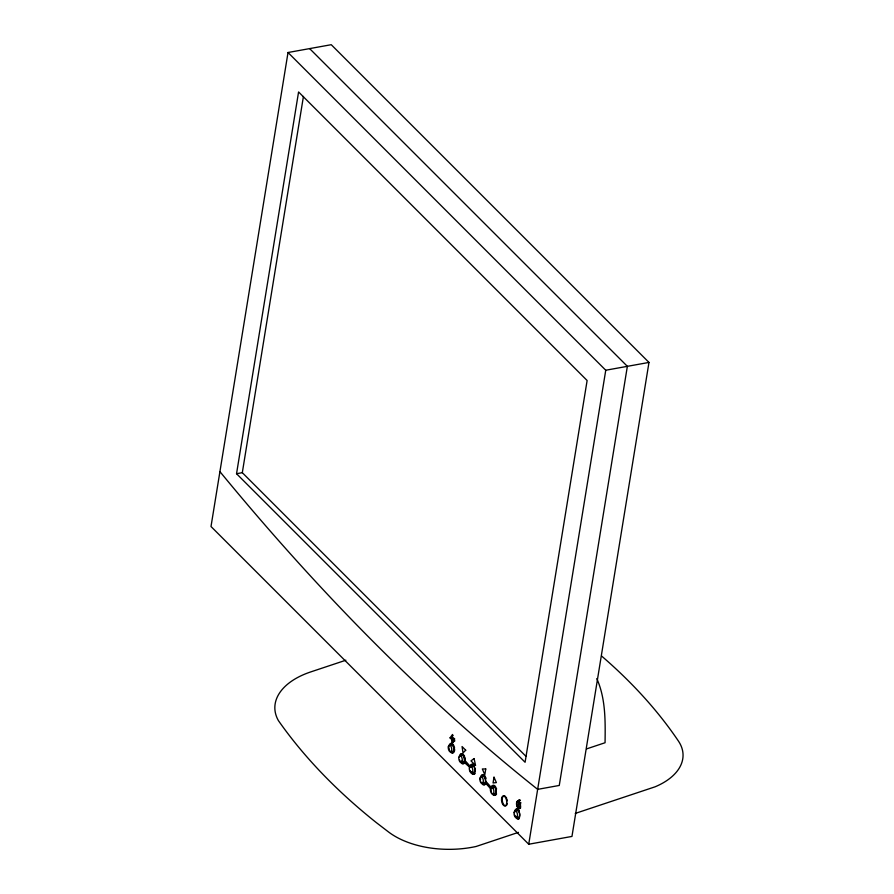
<?xml version="1.0" encoding="UTF-8"?>
<svg xmlns="http://www.w3.org/2000/svg" width="894" height="894" viewBox="0 0 894 894"><rect width="100%" height="100%" fill="white"/><g stroke="black" fill="none" stroke-linecap="round" stroke-linejoin="round"><path stroke-width="1.34" d="M470.847 766.18L470.121 766.314L464.612 760.146A5.062 2.503 79.8 0 0 462.343 754.223A5.062 2.503 79.8 0 0 459.46 756.29M459.695 760.079A5.062 2.503 79.8 0 0 464.243 762.381L469.942 767.432L470.982 765.666A5.062 2.503 79.8 0 1 473.261 764.415M486.347 781.691L486.034 783.323A5.062 2.503 79.8 0 1 481.9 782.228M452.118 737.572L452.509 734.477L450.062 737.874L451.749 739.561M288.024 52.511L211.006 526.51L528.734 844.238L571.959 836.426L648.977 362.428L331.249 44.7L288.024 52.511L605.752 370.239L528.734 844.238M236.541 473.719L298.574 91.959L587.123 380.509L525.091 762.269L236.541 473.719L242.308 472.68L525.94 756.302M242.308 472.68L303.435 96.429M519.045 799.985L518.766 804.712L519.045 799.985L519.772 799.851L519.068 804.164M519.492 804.589L519.839 802.432M464.969 762.247L465.327 760.023A5.062 2.503 79.8 0 0 464.992 757.43M470.121 766.314L470.255 765.8A5.062 2.503 79.8 0 1 474.222 766.516A5.062 2.503 79.8 0 1 474.189 773.902A5.062 2.503 79.8 0 1 470.233 770.617M491.734 788.363L486.168 782.809L485.319 783.446A5.062 2.503 79.8 0 1 481.184 782.362M491.912 787.256L491.331 786.865A5.062 2.503 79.8 0 1 495.108 787.245A5.062 2.503 79.8 0 1 495.578 794.542A5.062 2.503 79.8 0 1 491.722 792.889M491.778 787.77L492.046 786.742A5.062 2.503 79.8 0 1 495.634 786.787M454.834 740.925L451.425 743.015L452.263 740.601M452.856 742.746L453.705 740.344M453.135 735.349L451.504 737.606L450.062 737.874M519.705 803.114L520.666 802.678L519.705 803.114A3.241 1.609 79.8 0 1 519.459 807.707A3.241 1.609 79.8 0 1 516.978 805.226A3.241 1.609 79.8 0 1 518.084 801.493L518.721 800.733L518.811 801.37A3.241 1.609 79.8 0 0 517.782 802.287M451.425 743.015L454.387 740.266L453.381 739.26L454.811 739.003M453.727 737.975L453.683 739.595M345.866 660.219L310.598 671.964A71.52 41.292 0 0 0 278.436 720.653A832.236 480.491 0 0 0 376.352 822.625L388.376 831.845A75.99 43.873 0 0 0 476.122 846.473L518.464 832.359M586.62 748.881L605.059 742.735C605.35 721.19 605.763 698.706 596.801 678.602M575.244 813.428L655 786.843A67.43 38.934 0 0 0 678.457 741.115A760.626 439.144 0 0 0 601.606 656.04M605.752 370.239L648.977 362.428M464.556 760.749L465.282 760.615M464.377 761.867L465.103 761.733L470.657 767.298M519.47 800.409L520.196 800.275M518.084 801.493L518.811 801.37M309.637 48.6L627.364 366.328L559.264 785.457L537.652 789.357A3003.035 1487.415 79.8 0 1 219.924 471.63M491.197 787.379L485.677 781.222A5.062 2.503 79.8 0 0 482.738 774.942A5.062 2.503 79.8 0 0 480.514 779.859M485.442 782.932L490.962 789.1A5.062 2.503 79.8 0 0 491.309 791.682M514.564 812.691A5.062 2.503 79.8 0 1 518.107 809.953A5.062 2.503 79.8 0 1 519.179 818.133A5.062 2.503 79.8 0 1 514.899 815.283M448.978 747.038A4.772 2.358 79.8 0 1 452.107 744.221A4.772 2.358 79.8 0 1 453.582 751.642A4.772 2.358 79.8 0 1 449.682 750.614M449.291 749.474A4.772 2.358 79.8 0 1 449.056 748.256M519.939 802.801A3.878 1.922 79.8 0 1 519.649 808.31A3.878 1.922 79.8 0 1 516.676 805.338A3.878 1.922 79.8 0 1 518.006 800.868M519.202 818.725A5.062 2.503 79.8 0 1 516.039 816.356M515.38 811.361A5.062 2.503 79.8 0 1 517.928 809.081M518.609 809.584A5.062 2.503 79.8 0 1 519.235 810.389M516.542 811.238A3.375 1.665 79.8 0 1 518.878 811.674A3.375 1.665 79.8 0 1 519.459 816.177A3.375 1.665 79.8 0 1 517.235 816.524M507.367 803.36A5.062 2.503 79.8 0 1 504.138 805.136A5.062 2.503 79.8 0 1 502.316 798.297A5.062 2.503 79.8 0 1 505.546 796.52M506.172 797.325A5.062 2.503 79.8 0 1 506.708 798.364M507.121 799.571A5.062 2.503 79.8 0 1 507.379 800.868M495.6 795.135A5.062 2.503 79.8 0 1 492.974 793.805M496.181 787.826A5.062 2.503 79.8 0 1 496.595 789.033M496.572 793.85A5.062 2.503 79.8 0 1 496.148 794.643M493.443 787.078A3.375 1.665 79.8 0 1 496.002 790.318A3.375 1.665 79.8 0 1 494.293 793.503M492.806 787.927A3.375 1.665 79.8 0 1 493.086 787.402M481.24 777.232A5.062 2.503 79.8 0 1 483.799 774.942M484.47 775.456A5.062 2.503 79.8 0 1 485.107 776.249M485.643 777.288A5.062 2.503 79.8 0 1 486.057 778.506M482.268 777.389A3.375 1.665 79.8 0 1 484.526 777.221A3.375 1.665 79.8 0 1 485.408 781.691A3.375 1.665 79.8 0 1 483.308 782.63M475.083 773.567A5.062 2.503 79.8 0 1 471.373 771.69M473.943 764.918A5.062 2.503 79.8 0 1 474.569 765.722M471.73 766.851A3.375 1.665 79.8 0 1 473.988 766.694A3.375 1.665 79.8 0 1 474.882 771.153A3.375 1.665 79.8 0 1 472.77 772.103M464.545 763.04A5.062 2.503 79.8 0 1 461.371 762.202M460.175 756.168A5.062 2.503 79.8 0 1 463.405 754.38M464.031 755.184A5.062 2.503 79.8 0 1 464.578 756.223M461.483 755.799A3.375 1.665 79.8 0 1 463.841 756.805A3.375 1.665 79.8 0 1 464.131 761.252A3.375 1.665 79.8 0 1 461.818 761.029M453.906 752.256A4.772 2.358 79.8 0 1 450.911 751.463M450.04 744.803A4.772 2.358 79.8 0 1 452.833 744.099M453.426 744.847A4.772 2.358 79.8 0 1 453.928 745.831M454.32 746.971A4.772 2.358 79.8 0 1 454.565 748.189M454.644 749.407A4.772 2.358 79.8 0 1 454.297 751.508M450.945 745.261A3.375 1.665 79.8 0 1 453.794 747.742A3.375 1.665 79.8 0 1 452.152 751.362M454.554 740.411A1.687 0.838 79.8 0 1 454.007 740.556M520.677 806.846A3.241 1.609 79.8 0 1 518.375 806.813M518.028 806.142A3.241 1.609 79.8 0 1 517.771 805.371M520.431 802.991A3.241 1.609 79.8 0 1 520.688 803.762M520.643 807.897A3.878 1.922 79.8 0 1 517.481 805.528M517.291 802.633A3.878 1.922 79.8 0 1 518.721 800.733M452.029 738.667C452.308 742.366 453.873 737.36 452.029 738.667M485.755 768.963L484.816 774.707L482.324 768.963L485.755 768.963M494.002 777.21L493.063 782.954L496.393 782.596L494.002 777.21M465.718 750.211L463.014 752.893L462.064 746.557L465.718 750.211M474.077 758.57L470.993 760.872L475.574 765.454L474.077 758.57M501.59 798.431A5.062 2.503 79.8 0 0 504.775 805.952A5.062 2.503 79.8 0 0 505.993 798.487A5.062 2.503 79.8 0 0 501.59 798.431M451.693 738.299A1.687 0.838 79.8 0 0 452.71 740.858A1.687 0.838 79.8 0 0 453.169 738.422A1.687 0.838 79.8 0 0 451.693 738.299M448.319 746.859A3.375 1.665 79.8 0 0 450.442 751.876A3.375 1.665 79.8 0 0 451.258 746.903A3.375 1.665 79.8 0 0 448.319 746.859M458.857 757.397A3.375 1.665 79.8 0 0 460.98 762.414A3.375 1.665 79.8 0 0 461.785 757.441A3.375 1.665 79.8 0 0 458.857 757.397M469.395 767.935A3.375 1.665 79.8 0 0 471.518 772.952A3.375 1.665 79.8 0 0 472.323 767.968A3.375 1.665 79.8 0 0 469.395 767.935M479.922 778.462A3.375 1.665 79.8 0 0 482.056 783.479A3.375 1.665 79.8 0 0 482.861 778.506A3.375 1.665 79.8 0 0 479.922 778.462M490.46 789A3.375 1.665 79.8 0 0 492.583 794.017A3.375 1.665 79.8 0 0 493.399 789.044A3.375 1.665 79.8 0 0 490.46 789M514.151 812.244A3.375 1.665 79.8 0 0 515.961 817.597A3.375 1.665 79.8 0 0 517.157 813.048A3.375 1.665 79.8 0 0 514.151 812.244"/></g></svg>
